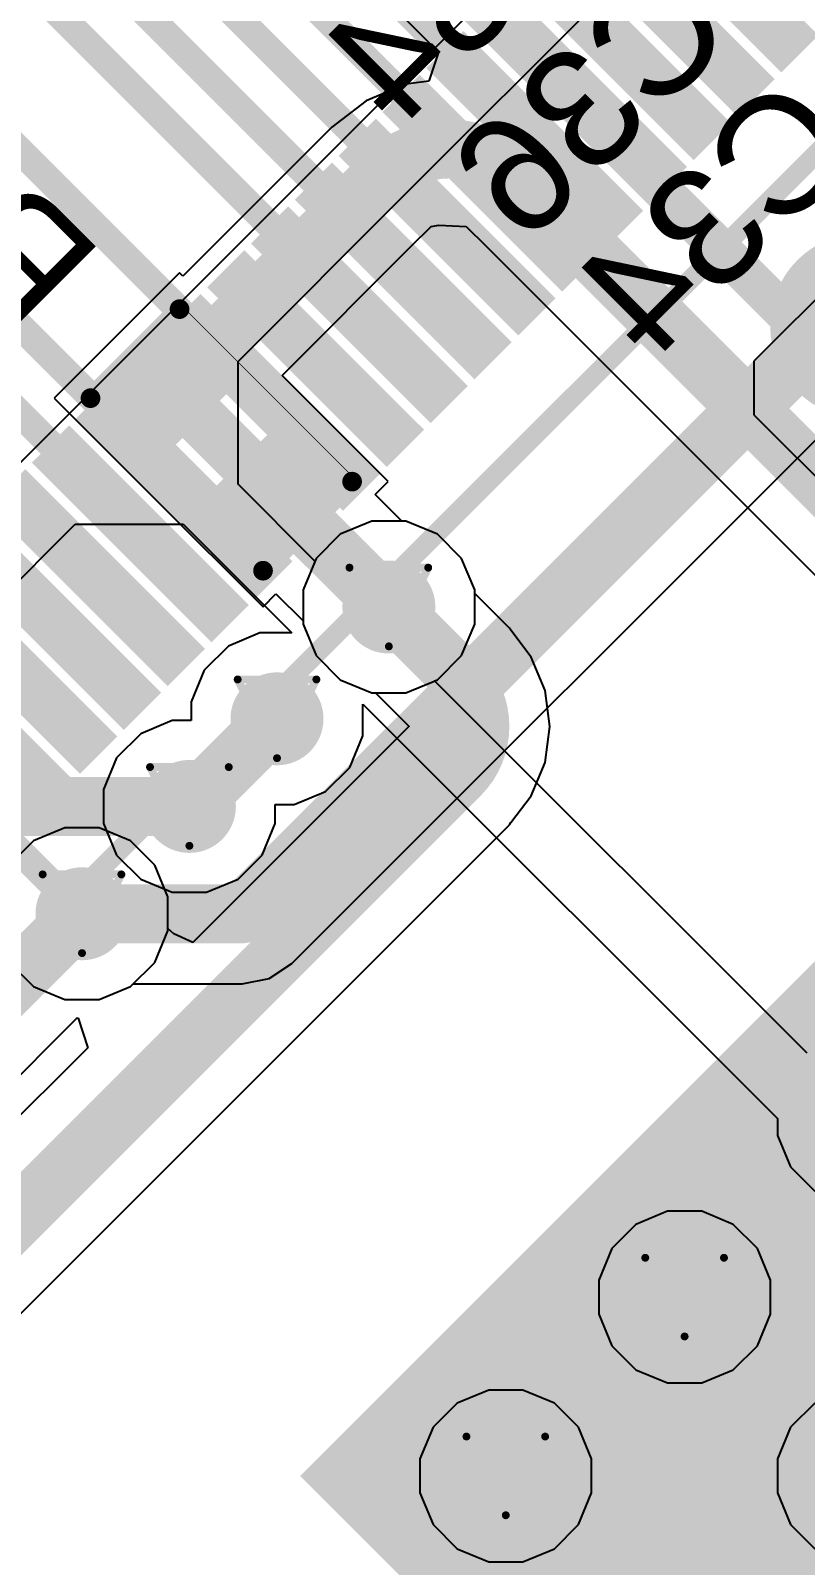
# Model space of a CAD drawing. Header units: inches. Extents: x 0 to 5359, y 0 to 5098.
# Drawn here: x 49.65 to 54.64, y 59.46 to 69.36 of the extents above; entities that cross this region are included whole.
import ezdxf

# ---------------------------------------------------------------- set-up
doc = ezdxf.new("R2010")
doc.units = ezdxf.units.IN
for name, color, linetype in [('Bottom Layer', 5, 'Continuous'), ('Bottom Overlay', 54, 'Continuous'), ('Bottom Paste', 16, 'Continuous'), ('Bottom Solder', 6, 'Continuous'), ('Drill Drawing', 1, 'Continuous'), ('Layer 1', 16, 'Continuous'), ('Layer 2', 76, 'Continuous'), ('Top Layer', 1, 'Continuous'), ('Top Overlay', 2, 'Continuous'), ('Top Paste', 8, 'Continuous'), ('Top Solder', 216, 'Continuous'), ('Via Holes', 16, 'Continuous')]:
    doc.layers.add(name, color=color, linetype=linetype)
doc.styles.add('Arial', font='', dxfattribs={"height": 0.2})
doc.styles.get('Arial').set_extended_font_data('Arial')

# ---------------------------------------------------------------- blocks, each defined once
blk = doc.blocks.new('LQFP_128_EP_14_14__40')
at = {"layer": 'Top Layer'}
for points in [[(-6.8497, 6.3001), (-6.8497, 6.1001), (-8.3497, 6.1001), (-8.3497, 6.3001)], [(-6.8497, 5.9001), (-6.8497, 5.7001), (-8.3497, 5.7001), (-8.3497, 5.9001)], [(-6.8497, 5.5), (-6.8497, 5.3), (-8.3497, 5.3), (-8.3497, 5.5)], [(-6.8497, 5.1), (-6.8497, 4.9), (-8.3497, 4.9), (-8.3497, 5.1)], [(-6.8497, 4.6999), (-6.8497, 4.4999), (-8.3497, 4.4999), (-8.3497, 4.6999)], [(-6.8497, 4.2999), (-6.8497, 4.0999), (-8.3497, 4.0999), (-8.3497, 4.2999)], [(-6.8497, 3.8998), (-6.8497, 3.6998), (-8.3497, 3.6998), (-8.3497, 3.8998)], [(-6.8497, 3.5), (-6.8497, 3.3), (-8.3497, 3.3), (-8.3497, 3.5)], [(-6.8497, 3.0997), (-6.8497, 2.8997), (-8.3497, 2.8997), (-8.3497, 3.0997)], [(-6.8497, 2.6999), (-6.8497, 2.4999), (-8.3497, 2.4999), (-8.3497, 2.6999)], [(-2.5, -2.5), (-2.5, 2.5), (2.5, 2.5), (2.5, -2.5)], [(-6.8497, 2.2996), (-6.8497, 2.0996), (-8.3497, 2.0996), (-8.3497, 2.2996)], [(-6.8497, 1.9001), (-6.8497, 1.7001), (-8.3497, 1.7001), (-8.3497, 1.9001)], [(-6.8497, 1.4995), (-6.8497, 1.2995), (-8.3497, 1.2995), (-8.3497, 1.4995)], [(-6.8497, 1.1), (-6.8497, 0.9), (-8.3497, 0.9), (-8.3497, 1.1)], [(-6.8497, 0.6999), (-6.8497, 0.4999), (-8.3497, 0.4999), (-8.3497, 0.6999)], [(-6.8497, 0.2999), (-6.8497, 0.0999), (-8.3497, 0.0999), (-8.3497, 0.2999)], [(-6.8497, -0.0999), (-6.8497, -0.2999), (-8.3497, -0.2999), (-8.3497, -0.0999)], [(-6.8497, -0.4999), (-6.8497, -0.6999), (-8.3497, -0.6999), (-8.3497, -0.4999)]]:
    blk.add_hatch(color=1, dxfattribs=at).paths.add_polyline_path(points)
at = {"layer": 'Top Paste'}
for points in [[(-6.8497, 6.3001), (-6.8497, 6.1001), (-8.3497, 6.1001), (-8.3497, 6.3001)], [(-6.8497, 5.9001), (-6.8497, 5.7001), (-8.3497, 5.7001), (-8.3497, 5.9001)], [(-6.8497, 5.5), (-6.8497, 5.3), (-8.3497, 5.3), (-8.3497, 5.5)], [(-6.8497, 5.1), (-6.8497, 4.9), (-8.3497, 4.9), (-8.3497, 5.1)], [(-6.8497, 4.6999), (-6.8497, 4.4999), (-8.3497, 4.4999), (-8.3497, 4.6999)], [(-6.8497, 4.2999), (-6.8497, 4.0999), (-8.3497, 4.0999), (-8.3497, 4.2999)], [(-6.8497, 3.8998), (-6.8497, 3.6998), (-8.3497, 3.6998), (-8.3497, 3.8998)], [(-6.8497, 3.5), (-6.8497, 3.3), (-8.3497, 3.3), (-8.3497, 3.5)], [(-6.8497, 3.0997), (-6.8497, 2.8997), (-8.3497, 2.8997), (-8.3497, 3.0997)], [(-6.8497, 2.6999), (-6.8497, 2.4999), (-8.3497, 2.4999), (-8.3497, 2.6999)], [(-2.5, -2.5), (-2.5, 2.5), (2.5, 2.5), (2.5, -2.5)], [(-6.8497, 2.2996), (-6.8497, 2.0996), (-8.3497, 2.0996), (-8.3497, 2.2996)], [(-6.8497, 1.9001), (-6.8497, 1.7001), (-8.3497, 1.7001), (-8.3497, 1.9001)], [(-6.8497, 1.4995), (-6.8497, 1.2995), (-8.3497, 1.2995), (-8.3497, 1.4995)], [(-6.8497, 1.1), (-6.8497, 0.9), (-8.3497, 0.9), (-8.3497, 1.1)], [(-6.8497, 0.6999), (-6.8497, 0.4999), (-8.3497, 0.4999), (-8.3497, 0.6999)], [(-6.8497, 0.2999), (-6.8497, 0.0999), (-8.3497, 0.0999), (-8.3497, 0.2999)], [(-6.8497, -0.0999), (-6.8497, -0.2999), (-8.3497, -0.2999), (-8.3497, -0.0999)], [(-6.8497, -0.4999), (-6.8497, -0.6999), (-8.3497, -0.6999), (-8.3497, -0.4999)]]:
    blk.add_hatch(color=8, dxfattribs=at).paths.add_polyline_path(points)
at = {"layer": 'Top Solder'}
for points in [[(-6.7797, 6.3701), (-6.7797, 6.0301), (-8.4197, 6.0301), (-8.4197, 6.3701)], [(-6.7797, 5.9701), (-6.7797, 5.6301), (-8.4197, 5.6301), (-8.4197, 5.9701)], [(-6.7797, 5.57), (-6.7797, 5.23), (-8.4197, 5.23), (-8.4197, 5.57)], [(-6.7797, 5.17), (-6.7797, 4.83), (-8.4197, 4.83), (-8.4197, 5.17)], [(-6.7797, 4.7699), (-6.7797, 4.4299), (-8.4197, 4.4299), (-8.4197, 4.7699)], [(-6.7797, 4.3699), (-6.7797, 4.0299), (-8.4197, 4.0299), (-8.4197, 4.3699)], [(-6.7797, 3.9698), (-6.7797, 3.6298), (-8.4197, 3.6298), (-8.4197, 3.9698)], [(-6.7797, 3.57), (-6.7797, 3.23), (-8.4197, 3.23), (-8.4197, 3.57)], [(-6.7797, 3.1697), (-6.7797, 2.8297), (-8.4197, 2.8297), (-8.4197, 3.1697)], [(-6.7797, 2.7699), (-6.7797, 2.4299), (-8.4197, 2.4299), (-8.4197, 2.7699)], [(-2.57, -2.57), (-2.57, 2.57), (2.57, 2.57), (2.57, -2.57)], [(-6.7797, 2.3696), (-6.7797, 2.0296), (-8.4197, 2.0296), (-8.4197, 2.3696)], [(-6.7797, 1.9701), (-6.7797, 1.6301), (-8.4197, 1.6301), (-8.4197, 1.9701)], [(-6.7797, 1.5695), (-6.7797, 1.2295), (-8.4197, 1.2295), (-8.4197, 1.5695)], [(-6.7797, 1.17), (-6.7797, 0.83), (-8.4197, 0.83), (-8.4197, 1.17)], [(-6.7797, 0.7699), (-6.7797, 0.4299), (-8.4197, 0.4299), (-8.4197, 0.7699)], [(-6.7797, 0.3699), (-6.7797, 0.0299), (-8.4197, 0.0299), (-8.4197, 0.3699)], [(-6.7797, -0.0299), (-6.7797, -0.3699), (-8.4197, -0.3699), (-8.4197, -0.0299)], [(-6.7797, -0.4299), (-6.7797, -0.7699), (-8.4197, -0.7699), (-8.4197, -0.4299)]]:
    blk.add_hatch(color=216, dxfattribs=at).paths.add_polyline_path(points)
at = {"layer": 'Top Overlay'}
for points in [[(-6.2499, -6.2499, 0.127, 0.127, 0), (-6.2499, 6.2499, 0.127, 0.127, 0)], [(-5.5504, 5.2476, 0.6, 0.6, -0.995776), (-4.9505, 5.2502, 0.6, 0.6, 0)], [(-4.9505, 5.2451, 0.6, 0.6, -0.995776), (-5.5504, 5.2476, 0.6, 0.6, 0)]]:
    blk.add_lwpolyline(points, format="xyseb", dxfattribs=at)
blk.add_lwpolyline([(-5.7004, 5.2476, 0.3, 0.3, 1), (-5.4004, 5.2476, 0.3, 0.3, 1)], format="xyseb", close=True, dxfattribs=at)
blk.add_lwpolyline([(-5.7004, 5.2476, 0.3, 0.3, 1), (-5.4004, 5.2476, 0.3, 0.3, 1)], format="xyseb", close=True, dxfattribs=at)
blk = doc.blocks.new('R___0402_B_149')
at = {"layer": 'Bottom Layer'}
for points in [[(-0.2413, 0.3175), (-0.2413, -0.3175), (-0.6985, -0.3175), (-0.6985, 0.3175)], [(0.6985, 0.3175), (0.6985, -0.3175), (0.2413, -0.3175), (0.2413, 0.3175)]]:
    blk.add_hatch(color=5, dxfattribs=at).paths.add_polyline_path(points)
at = {"layer": 'Bottom Paste'}
for points in [[(-0.2413, 0.3175), (-0.2413, -0.3175), (-0.6985, -0.3175), (-0.6985, 0.3175)], [(0.6985, 0.3175), (0.6985, -0.3175), (0.2413, -0.3175), (0.2413, 0.3175)]]:
    blk.add_hatch(color=16, dxfattribs=at).paths.add_polyline_path(points)
at = {"layer": 'Bottom Solder'}
for points in [[(-0.1863, 0.3725), (-0.1863, -0.3725), (-0.7535, -0.3725), (-0.7535, 0.3725)], [(0.7535, 0.3725), (0.7535, -0.3725), (0.1863, -0.3725), (0.1863, 0.3725)]]:
    blk.add_hatch(color=6, dxfattribs=at).paths.add_polyline_path(points)
at = {"layer": 'Bottom Overlay'}
for points in [[(-0.7874, 0.4064, 0.127, 0.127, 0), (0.7874, 0.4064, 0.127, 0.127, 0)], [(-0.7874, -0.4064, 0.127, 0.127, 0), (-0.7874, 0.4064, 0.127, 0.127, 0)], [(-0.8128, 0.4318, 0.00323, 0.00323, 0), (0.8128, 0.4318, 0.00323, 0.00323, 0)], [(0.7874, -0.4064, 0.127, 0.127, 0), (0.7874, 0.4064, 0.127, 0.127, 0)], [(-0.7874, -0.4064, 0.127, 0.127, 0), (0.7874, -0.4064, 0.127, 0.127, 0)]]:
    blk.add_lwpolyline(points, format="xyseb", dxfattribs=at)
for points in [[(-0.8191, 0.4064, 0.0635, 0.0635, 1), (-0.7556, 0.4064, 0.0635, 0.0635, 1)], [(-0.8191, 0.4064, 0.0635, 0.0635, 1), (-0.7556, 0.4064, 0.0635, 0.0635, 1)], [(-0.8136, 0.4318, 0.00161, 0.00161, 1), (-0.812, 0.4318, 0.00161, 0.00161, 1)], [(0.7556, 0.4064, 0.0635, 0.0635, 1), (0.8191, 0.4064, 0.0635, 0.0635, 1)], [(0.7556, 0.4064, 0.0635, 0.0635, 1), (0.8191, 0.4064, 0.0635, 0.0635, 1)], [(0.812, 0.4318, 0.00161, 0.00161, 1), (0.8136, 0.4318, 0.00161, 0.00161, 1)], [(-0.8191, -0.4064, 0.0635, 0.0635, 1), (-0.7556, -0.4064, 0.0635, 0.0635, 1)], [(-0.8191, -0.4064, 0.0635, 0.0635, 1), (-0.7556, -0.4064, 0.0635, 0.0635, 1)], [(0.7556, -0.4064, 0.0635, 0.0635, 1), (0.8191, -0.4064, 0.0635, 0.0635, 1)], [(0.7556, -0.4064, 0.0635, 0.0635, 1), (0.8191, -0.4064, 0.0635, 0.0635, 1)]]:
    blk.add_lwpolyline(points, format="xyseb", close=True, dxfattribs=at)

msp = doc.modelspace()

# ---------------------------------------------------------------- hatches: boundary and pattern name
at = {"layer": 'Bottom Layer'}
h = msp.add_hatch(color=5, dxfattribs=at)
edge = h.paths.add_edge_path()
edge.add_arc((51.9575, 65.6421), 0.3, 0, 360)
h = msp.add_hatch(color=5, dxfattribs=at)
edge = h.paths.add_edge_path()
edge.add_arc((51.2358, 64.9204), 0.3, 0, 360)
h = msp.add_hatch(color=5, dxfattribs=at)
edge = h.paths.add_edge_path()
edge.add_arc((50.6703, 64.3549), 0.3, 0, 360)
h = msp.add_hatch(color=5, dxfattribs=at)
edge = h.paths.add_edge_path()
edge.add_arc((49.9775, 63.6621), 0.3, 0, 360)
h = msp.add_hatch(color=5, dxfattribs=at)
edge = h.paths.add_edge_path()
edge.add_arc((53.8661, 61.1877), 0.3, 0, 360)
h = msp.add_hatch(color=5, dxfattribs=at)
edge = h.paths.add_edge_path()
edge.add_arc((52.7121, 60.0337), 0.3, 0, 360)
at = {"layer": 'Layer 1'}
h = msp.add_hatch(color=16, dxfattribs=at)
edge = h.paths.add_edge_path()
edge.add_arc((51.9575, 65.6421), 0.3, 0, 360)
h = msp.add_hatch(color=16, dxfattribs=at)
edge = h.paths.add_edge_path()
edge.add_arc((51.2358, 64.9204), 0.3, 0, 360)
h = msp.add_hatch(color=16, dxfattribs=at)
edge = h.paths.add_edge_path()
edge.add_arc((50.6703, 64.3549), 0.3, 0, 360)
h = msp.add_hatch(color=16, dxfattribs=at)
edge = h.paths.add_edge_path()
edge.add_arc((49.9775, 63.6621), 0.3, 0, 360)
h = msp.add_hatch(color=16, dxfattribs=at)
edge = h.paths.add_edge_path()
edge.add_arc((53.8661, 61.1877), 0.3, 0, 360)
h = msp.add_hatch(color=16, dxfattribs=at)
edge = h.paths.add_edge_path()
edge.add_arc((52.7121, 60.0337), 0.3, 0, 360)
at = {"layer": 'Layer 2'}
h = msp.add_hatch(color=76, dxfattribs=at)
edge = h.paths.add_edge_path()
edge.add_arc((51.9575, 65.6421), 0.3, 0, 360)
h = msp.add_hatch(color=76, dxfattribs=at)
edge = h.paths.add_edge_path()
edge.add_arc((51.2358, 64.9204), 0.3, 0, 360)
h = msp.add_hatch(color=76, dxfattribs=at)
edge = h.paths.add_edge_path()
edge.add_arc((50.6703, 64.3549), 0.3, 0, 360)
h = msp.add_hatch(color=76, dxfattribs=at)
edge = h.paths.add_edge_path()
edge.add_arc((49.9775, 63.6621), 0.3, 0, 360)
h = msp.add_hatch(color=76, dxfattribs=at)
edge = h.paths.add_edge_path()
edge.add_arc((53.8661, 61.1877), 0.3, 0, 360)
h = msp.add_hatch(color=76, dxfattribs=at)
edge = h.paths.add_edge_path()
edge.add_arc((52.7121, 60.0337), 0.3, 0, 360)
at = {"layer": 'Top Layer'}
h = msp.add_hatch(color=1, dxfattribs=at)
edge = h.paths.add_edge_path()
edge.add_arc((51.9575, 65.6421), 0.3, 0, 360)
h = msp.add_hatch(color=1, dxfattribs=at)
edge = h.paths.add_edge_path()
edge.add_arc((51.2358, 64.9204), 0.3, 0, 360)
h = msp.add_hatch(color=1, dxfattribs=at)
edge = h.paths.add_edge_path()
edge.add_arc((50.6703, 64.3549), 0.3, 0, 360)
h = msp.add_hatch(color=1, dxfattribs=at)
edge = h.paths.add_edge_path()
edge.add_arc((49.9775, 63.6621), 0.3, 0, 360)
h = msp.add_hatch(color=1, dxfattribs=at)
edge = h.paths.add_edge_path()
edge.add_arc((53.8661, 61.1877), 0.3, 0, 360)
h = msp.add_hatch(color=1, dxfattribs=at)
edge = h.paths.add_edge_path()
edge.add_arc((52.7121, 60.0337), 0.3, 0, 360)
at = {"layer": 'Via Holes'}
h = msp.add_hatch(color=7, dxfattribs=at)
edge = h.paths.add_edge_path()
edge.add_arc((51.9575, 65.6421), 0.15, 0, 360)
h = msp.add_hatch(color=7, dxfattribs=at)
edge = h.paths.add_edge_path()
edge.add_arc((51.2358, 64.9204), 0.15, 0, 360)
h = msp.add_hatch(color=7, dxfattribs=at)
edge = h.paths.add_edge_path()
edge.add_arc((50.6703, 64.3549), 0.15, 0, 360)
h = msp.add_hatch(color=7, dxfattribs=at)
edge = h.paths.add_edge_path()
edge.add_arc((49.9775, 63.6621), 0.15, 0, 360)
h = msp.add_hatch(color=7, dxfattribs=at)
edge = h.paths.add_edge_path()
edge.add_arc((53.8661, 61.1877), 0.15, 0, 360)
h = msp.add_hatch(color=7, dxfattribs=at)
edge = h.paths.add_edge_path()
edge.add_arc((52.7121, 60.0337), 0.15, 0, 360)

# ---------------------------------------------------------------- linework, layer by layer
at = {"layer": 'Bottom Layer'}
for p, q in [((51.1315, 70.37), (52.2785, 69.2229)), ((52.2785, 69.2229), (52.2148, 69.0352)), ((52.0675, 69.0158), (51.8101, 68.9092)), ((52.2148, 69.0352), (52.0675, 69.0158)), ((51.8101, 68.9092), (51.589, 68.7396)), ((51.5891, 68.739), (50.6275, 67.7775)), ((51.589, 68.7396), (51.5888, 68.7393)), ((51.5888, 68.7393), (51.5891, 68.739)), ((52.1045, 67.9726), (52.2309, 68.0976)), ((52.2309, 68.0976), (52.2797, 68.1073)), ((52.2797, 68.1073), (52.4565, 68.0977)), ((52.4565, 68.0977), (52.5827, 67.973)), ((51.2685, 67.1366), (52.1045, 67.9726)), ((52.5827, 67.973), (61.8729, 58.6827)), ((50.6068, 67.7983), (49.7985, 66.9901)), ((50.6275, 67.7775), (50.6068, 67.7983)), ((51.9538, 66.4512), (51.2685, 67.1366)), ((49.7985, 66.9901), (50.4631, 66.3255)), ((51.8702, 66.3676), (51.9538, 66.4512)), ((52.0417, 66.1961), (51.8702, 66.3676)), ((50.4631, 66.3255), (51.1456, 65.643)), ((52.0677, 66.1961), (52.0417, 66.1961)), ((52.2713, 66.1117), (52.0677, 66.1961)), ((52.4271, 65.9559), (52.2713, 66.1117)), ((52.5115, 65.7523), (52.4271, 65.9559)), ((51.1456, 65.643), (51.2292, 65.7267)), ((51.2292, 65.7267), (51.4035, 65.5524)), ((52.5115, 65.729), (52.5115, 65.7523)), ((52.7351, 65.5053), (52.5115, 65.729)), ((51.4035, 65.5524), (51.4035, 65.5319)), ((51.4035, 65.5319), (51.4878, 65.3282)), ((52.7439, 65.4922), (52.7351, 65.5053)), ((52.8767, 65.3191), (52.7439, 65.4922)), ((51.4878, 65.3282), (51.6437, 65.1724)), ((52.9662, 65.1031), (52.8767, 65.3191)), ((51.6437, 65.1724), (51.8473, 65.0881)), ((51.8473, 65.0881), (51.8705, 65.0881)), ((51.8705, 65.0881), (52.0866, 64.872)), ((52.9967, 64.8712), (52.9662, 65.1031)), ((52.0866, 64.8705), (50.6928, 63.4767)), ((52.0866, 64.872), (52.0862, 64.8712)), ((52.0862, 64.8712), (52.0866, 64.8705)), ((52.9662, 64.6394), (52.9967, 64.8712)), ((52.8767, 64.4234), (52.9662, 64.6394)), ((52.7439, 64.2503), (52.8767, 64.4234)), ((49.4334, 60.9355), (52.7351, 64.2371)), ((49.8673, 64.2161), (49.6637, 64.1318)), ((50.0877, 64.2161), (49.8673, 64.2161)), ((50.2913, 64.1318), (50.0877, 64.2161)), ((52.7351, 64.2371), (52.7439, 64.2503)), ((49.6637, 64.1318), (49.5078, 63.9759)), ((50.4472, 63.9759), (50.2913, 64.1318)), ((50.5315, 63.7723), (50.4472, 63.9759)), ((50.5315, 63.5668), (50.5315, 63.7723)), ((50.5709, 63.5335), (50.5315, 63.5668)), ((50.6928, 63.4767), (50.5709, 63.5335)), ((48.832, 61.8757), (49.9428, 62.9864)), ((49.9428, 62.9864), (49.9492, 62.9897)), ((49.9492, 62.9897), (49.9536, 62.9889)), ((49.9536, 62.9889), (50.0139, 62.7978)), ((50.0139, 62.7978), (48.7925, 61.5764))]:
    msp.add_line(p, q, dxfattribs=at)
for points in [[(51.4061, 70.6447, 0.254, 0.254, 0), (58.3754, 63.6755, 0.254, 0.254, 0)], [(51.9096, 68.4187, 0.381, 0.381, -0.414174), (52.7775, 68.419, 0.381, 0.381, 0)], [(50.5439, 67.0529, 0.381, 0.381, 0), (51.9096, 68.4187, 0.381, 0.381, 0)], [(52.7775, 68.419, 0.381, 0.381, 0), (52.7789, 68.4176, 0.381, 0.381, 0)], [(52.7789, 68.4176, 0.381, 0.381, 0), (62.4269, 58.7697, 0.381, 0.381, 0)], [(51.2084, 66.3884, 0.381, 0.381, 0), (51.9548, 65.6421, 0.381, 0.381, 0)], [(51.9575, 65.6421, 0.381, 0.381, 0), (52.4147, 65.1849, 0.381, 0.381, 0)], [(52.4147, 65.1849, 0.381, 0.381, -0.414212), (52.4147, 64.5576, 0.381, 0.381, 0)], [(50.6703, 64.3549, 0.381, 0.381, 0), (51.2358, 64.9204, 0.381, 0.381, 0)], [(49.113, 61.2559, 0.381, 0.381, 0), (52.4147, 64.5576, 0.381, 0.381, 0)], [(49.2749, 64.3549, 0.381, 0.381, 0), (50.6703, 64.3549, 0.381, 0.381, 0)], [(48.5116, 62.1962, 0.381, 0.381, 0), (49.9775, 63.6621, 0.381, 0.381, 0)]]:
    msp.add_lwpolyline(points, format="xyseb", dxfattribs=at)
for points in [[(51.8144, 68.4187, 0.1905, 0.1905, 1), (52.0049, 68.4187, 0.1905, 0.1905, 1)], [(51.8144, 68.4187, 0.1905, 0.1905, 1), (52.0049, 68.4187, 0.1905, 0.1905, 1)], [(52.6823, 68.419, 0.1905, 0.1905, 1), (52.8728, 68.419, 0.1905, 0.1905, 1)], [(52.6823, 68.419, 0.1905, 0.1905, 1), (52.8728, 68.419, 0.1905, 0.1905, 1)], [(52.6837, 68.4176, 0.1905, 0.1905, 1), (52.8742, 68.4176, 0.1905, 0.1905, 1)], [(52.6837, 68.4176, 0.1905, 0.1905, 1), (52.8742, 68.4176, 0.1905, 0.1905, 1)], [(50.4486, 67.0529, 0.1905, 0.1905, 1), (50.6391, 67.0529, 0.1905, 0.1905, 1)], [(51.1132, 66.3884, 0.1905, 0.1905, 1), (51.3037, 66.3884, 0.1905, 0.1905, 1)], [(51.8595, 65.6421, 0.1905, 0.1905, 1), (52.05, 65.6421, 0.1905, 0.1905, 1)], [(51.8622, 65.6421, 0.1905, 0.1905, 1), (52.0527, 65.6421, 0.1905, 0.1905, 1)], [(52.3194, 65.1849, 0.1905, 0.1905, 1), (52.5099, 65.1849, 0.1905, 0.1905, 1)], [(52.3194, 65.1849, 0.1905, 0.1905, 1), (52.5099, 65.1849, 0.1905, 0.1905, 1)], [(51.1406, 64.9204, 0.1905, 0.1905, 1), (51.3311, 64.9204, 0.1905, 0.1905, 1)], [(52.3194, 64.5576, 0.1905, 0.1905, 1), (52.5099, 64.5576, 0.1905, 0.1905, 1)], [(52.3194, 64.5576, 0.1905, 0.1905, 1), (52.5099, 64.5576, 0.1905, 0.1905, 1)], [(50.575, 64.3549, 0.1905, 0.1905, 1), (50.7655, 64.3549, 0.1905, 0.1905, 1)], [(50.575, 64.3549, 0.1905, 0.1905, 1), (50.7655, 64.3549, 0.1905, 0.1905, 1)], [(49.8822, 63.6621, 0.1905, 0.1905, 1), (50.0727, 63.6621, 0.1905, 0.1905, 1)]]:
    msp.add_lwpolyline(points, format="xyseb", close=True, dxfattribs=at)
at = {"layer": 'Drill Drawing'}
for points in [[(51.7035, 65.8961, 0.0508, 0.0508, 0), (52.2115, 65.8961, 0.0508, 0.0508, 0)], [(51.7035, 65.8961, 0.0508, 0.0508, 0), (51.9575, 65.3881, 0.0508, 0.0508, 0)], [(51.9575, 65.3881, 0.0508, 0.0508, 0), (52.2115, 65.8961, 0.0508, 0.0508, 0)], [(50.9818, 65.1744, 0.0508, 0.0508, 0), (51.4898, 65.1744, 0.0508, 0.0508, 0)], [(50.9818, 65.1744, 0.0508, 0.0508, 0), (51.2358, 64.6664, 0.0508, 0.0508, 0)], [(51.2358, 64.6664, 0.0508, 0.0508, 0), (51.4898, 65.1744, 0.0508, 0.0508, 0)], [(50.4163, 64.6089, 0.0508, 0.0508, 0), (50.9243, 64.6089, 0.0508, 0.0508, 0)], [(50.4163, 64.6089, 0.0508, 0.0508, 0), (50.6703, 64.1009, 0.0508, 0.0508, 0)], [(50.6703, 64.1009, 0.0508, 0.0508, 0), (50.9243, 64.6089, 0.0508, 0.0508, 0)], [(49.7235, 63.9161, 0.0508, 0.0508, 0), (50.2315, 63.9161, 0.0508, 0.0508, 0)], [(49.7235, 63.9161, 0.0508, 0.0508, 0), (49.9775, 63.4081, 0.0508, 0.0508, 0)], [(49.9775, 63.4081, 0.0508, 0.0508, 0), (50.2315, 63.9161, 0.0508, 0.0508, 0)], [(53.6121, 61.4417, 0.0508, 0.0508, 0), (54.1201, 61.4417, 0.0508, 0.0508, 0)], [(53.6121, 61.4417, 0.0508, 0.0508, 0), (53.8661, 60.9337, 0.0508, 0.0508, 0)], [(53.8661, 60.9337, 0.0508, 0.0508, 0), (54.1201, 61.4417, 0.0508, 0.0508, 0)], [(52.4581, 60.2877, 0.0508, 0.0508, 0), (52.9661, 60.2877, 0.0508, 0.0508, 0)], [(52.4581, 60.2877, 0.0508, 0.0508, 0), (52.7121, 59.7797, 0.0508, 0.0508, 0)], [(52.7121, 59.7797, 0.0508, 0.0508, 0), (52.9661, 60.2877, 0.0508, 0.0508, 0)]]:
    msp.add_lwpolyline(points, format="xyseb", dxfattribs=at)
for points in [[(51.6908, 65.8961, 0.0254, 0.0254, 1), (51.7162, 65.8961, 0.0254, 0.0254, 1)], [(51.6908, 65.8961, 0.0254, 0.0254, 1), (51.7162, 65.8961, 0.0254, 0.0254, 1)], [(52.1988, 65.8961, 0.0254, 0.0254, 1), (52.2242, 65.8961, 0.0254, 0.0254, 1)], [(52.1988, 65.8961, 0.0254, 0.0254, 1), (52.2242, 65.8961, 0.0254, 0.0254, 1)], [(51.9448, 65.3881, 0.0254, 0.0254, 1), (51.9702, 65.3881, 0.0254, 0.0254, 1)], [(51.9448, 65.3881, 0.0254, 0.0254, 1), (51.9702, 65.3881, 0.0254, 0.0254, 1)], [(50.9691, 65.1744, 0.0254, 0.0254, 1), (50.9945, 65.1744, 0.0254, 0.0254, 1)], [(50.9691, 65.1744, 0.0254, 0.0254, 1), (50.9945, 65.1744, 0.0254, 0.0254, 1)], [(51.4771, 65.1744, 0.0254, 0.0254, 1), (51.5025, 65.1744, 0.0254, 0.0254, 1)], [(51.4771, 65.1744, 0.0254, 0.0254, 1), (51.5025, 65.1744, 0.0254, 0.0254, 1)], [(51.2231, 64.6664, 0.0254, 0.0254, 1), (51.2485, 64.6664, 0.0254, 0.0254, 1)], [(51.2231, 64.6664, 0.0254, 0.0254, 1), (51.2485, 64.6664, 0.0254, 0.0254, 1)], [(50.4036, 64.6089, 0.0254, 0.0254, 1), (50.429, 64.6089, 0.0254, 0.0254, 1)], [(50.4036, 64.6089, 0.0254, 0.0254, 1), (50.429, 64.6089, 0.0254, 0.0254, 1)], [(50.9116, 64.6089, 0.0254, 0.0254, 1), (50.937, 64.6089, 0.0254, 0.0254, 1)], [(50.9116, 64.6089, 0.0254, 0.0254, 1), (50.937, 64.6089, 0.0254, 0.0254, 1)], [(50.6576, 64.1009, 0.0254, 0.0254, 1), (50.683, 64.1009, 0.0254, 0.0254, 1)], [(50.6576, 64.1009, 0.0254, 0.0254, 1), (50.683, 64.1009, 0.0254, 0.0254, 1)], [(49.7108, 63.9161, 0.0254, 0.0254, 1), (49.7362, 63.9161, 0.0254, 0.0254, 1)], [(49.7108, 63.9161, 0.0254, 0.0254, 1), (49.7362, 63.9161, 0.0254, 0.0254, 1)], [(50.2188, 63.9161, 0.0254, 0.0254, 1), (50.2442, 63.9161, 0.0254, 0.0254, 1)], [(50.2188, 63.9161, 0.0254, 0.0254, 1), (50.2442, 63.9161, 0.0254, 0.0254, 1)], [(49.9648, 63.4081, 0.0254, 0.0254, 1), (49.9902, 63.4081, 0.0254, 0.0254, 1)], [(49.9648, 63.4081, 0.0254, 0.0254, 1), (49.9902, 63.4081, 0.0254, 0.0254, 1)], [(53.5994, 61.4417, 0.0254, 0.0254, 1), (53.6248, 61.4417, 0.0254, 0.0254, 1)], [(53.5994, 61.4417, 0.0254, 0.0254, 1), (53.6248, 61.4417, 0.0254, 0.0254, 1)], [(54.1074, 61.4417, 0.0254, 0.0254, 1), (54.1328, 61.4417, 0.0254, 0.0254, 1)], [(54.1074, 61.4417, 0.0254, 0.0254, 1), (54.1328, 61.4417, 0.0254, 0.0254, 1)], [(53.8534, 60.9337, 0.0254, 0.0254, 1), (53.8788, 60.9337, 0.0254, 0.0254, 1)], [(53.8534, 60.9337, 0.0254, 0.0254, 1), (53.8788, 60.9337, 0.0254, 0.0254, 1)], [(52.4454, 60.2877, 0.0254, 0.0254, 1), (52.4708, 60.2877, 0.0254, 0.0254, 1)], [(52.4454, 60.2877, 0.0254, 0.0254, 1), (52.4708, 60.2877, 0.0254, 0.0254, 1)], [(52.9534, 60.2877, 0.0254, 0.0254, 1), (52.9788, 60.2877, 0.0254, 0.0254, 1)], [(52.9534, 60.2877, 0.0254, 0.0254, 1), (52.9788, 60.2877, 0.0254, 0.0254, 1)], [(52.6994, 59.7797, 0.0254, 0.0254, 1), (52.7248, 59.7797, 0.0254, 0.0254, 1)], [(52.6994, 59.7797, 0.0254, 0.0254, 1), (52.7248, 59.7797, 0.0254, 0.0254, 1)]]:
    msp.add_lwpolyline(points, format="xyseb", close=True, dxfattribs=at)
at = {"layer": 'Layer 1'}
for p, q in [((51.8473, 66.1961), (51.6437, 66.1117)), ((52.0677, 66.1961), (51.8473, 66.1961)), ((52.2713, 66.1117), (52.0677, 66.1961)), ((51.6437, 66.1117), (51.4878, 65.9559)), ((52.4271, 65.9559), (52.2713, 66.1117)), ((51.4878, 65.9559), (51.4035, 65.7523)), ((52.5115, 65.7523), (52.4271, 65.9559)), ((51.4035, 65.7523), (51.4035, 65.5319)), ((52.5115, 65.5319), (52.5115, 65.7523)), ((51.4035, 65.5319), (51.4878, 65.3282)), ((52.4271, 65.3282), (52.5115, 65.5319)), ((51.4878, 65.3282), (51.6437, 65.1724)), ((52.2713, 65.1724), (52.4271, 65.3282)), ((51.6437, 65.1724), (51.8473, 65.0881)), ((51.8473, 65.0881), (52.0677, 65.0881)), ((52.0677, 65.0881), (52.2713, 65.1724)), ((49.8673, 64.2161), (49.6637, 64.1318)), ((50.0877, 64.2161), (49.8673, 64.2161)), ((50.2913, 64.1318), (50.0877, 64.2161)), ((49.6637, 64.1318), (49.5078, 63.9759)), ((50.4472, 63.9759), (50.2913, 64.1318)), ((50.5315, 63.7723), (50.4472, 63.9759)), ((50.5315, 63.5519), (50.5315, 63.7723)), ((50.4472, 63.3483), (50.5315, 63.5519)), ((49.5078, 63.3483), (49.6637, 63.1924)), ((50.2913, 63.1924), (50.4472, 63.3483)), ((49.6637, 63.1924), (49.8673, 63.1081)), ((49.8673, 63.1081), (50.0877, 63.1081)), ((50.0877, 63.1081), (50.2913, 63.1924))]:
    msp.add_line(p, q, dxfattribs=at)
at = {"layer": 'Layer 2'}
for p, q in [((52.0549, 68.2978), (55.2687, 71.5117)), ((54.3134, 71.309), (49.1161, 66.1117)), ((50.9841, 67.227), (52.0549, 68.2978)), ((55.0353, 67.9513), (54.3134, 67.2294)), ((50.9841, 66.4339), (50.9841, 67.227)), ((54.3134, 67.2294), (54.3134, 66.8832)), ((54.3134, 66.8832), (57.704, 63.4926)), ((51.4803, 65.9377), (50.9841, 66.4339)), ((46.1286, 62.3715), (49.9336, 66.1765)), ((49.9336, 66.1765), (50.6292, 66.1765)), ((50.6292, 66.1765), (51.3313, 65.4744)), ((51.8473, 66.1961), (51.6437, 66.1117)), ((52.0677, 66.1961), (51.8473, 66.1961)), ((52.2713, 66.1117), (52.0677, 66.1961)), ((51.6437, 66.1117), (51.4878, 65.9559)), ((52.4271, 65.9559), (52.2713, 66.1117)), ((51.4878, 65.9559), (51.4803, 65.9377)), ((52.5115, 65.7523), (52.4271, 65.9559)), ((52.5115, 65.5319), (52.5115, 65.7523)), ((51.1256, 65.4744), (50.922, 65.3901)), ((51.3313, 65.4744), (51.1256, 65.4744)), ((52.4271, 65.3282), (52.5115, 65.5319)), ((50.922, 65.3901), (50.7662, 65.2342)), ((52.2713, 65.1724), (52.4271, 65.3282)), ((50.7662, 65.2342), (50.6818, 65.0306)), ((52.2531, 65.1649), (52.2713, 65.1724)), ((54.6564, 62.7616), (52.2531, 65.1649)), ((50.6818, 65.0306), (50.6818, 64.9089)), ((51.7898, 64.8102), (51.7898, 65.0159)), ((51.7898, 65.0159), (54.4661, 62.3396)), ((50.5601, 64.9089), (50.3564, 64.8245)), ((50.6818, 64.9089), (50.5601, 64.9089)), ((50.3564, 64.8245), (50.2006, 64.6687)), ((51.7055, 64.6066), (51.7898, 64.8102)), ((50.2006, 64.6687), (50.1163, 64.4651)), ((51.5496, 64.4508), (51.7055, 64.6066)), ((50.1163, 64.4651), (50.1163, 64.2447)), ((51.346, 64.3664), (51.5496, 64.4508)), ((51.2243, 64.2447), (51.2243, 64.3664)), ((51.2243, 64.3664), (51.346, 64.3664)), ((50.1163, 64.2447), (50.2006, 64.041)), ((51.1399, 64.041), (51.2243, 64.2447)), ((50.2006, 64.041), (50.3564, 63.8852)), ((50.9841, 63.8852), (51.1399, 64.041)), ((50.3564, 63.8852), (50.5601, 63.8009)), ((50.5601, 63.8009), (50.7805, 63.8009)), ((50.7805, 63.8009), (50.9841, 63.8852)), ((54.4661, 62.3396), (54.4661, 62.2315)), ((54.4661, 62.2315), (54.5504, 62.0279)), ((54.5504, 62.0279), (54.7062, 61.8721)), ((53.7559, 61.7417), (53.5522, 61.6574)), ((53.9763, 61.7417), (53.7559, 61.7417)), ((54.1799, 61.6574), (53.9763, 61.7417)), ((53.5522, 61.6574), (53.3964, 61.5016)), ((54.3357, 61.5016), (54.1799, 61.6574)), ((53.3964, 61.5016), (53.3121, 61.2979)), ((54.4201, 61.2979), (54.3357, 61.5016)), ((53.3121, 61.2979), (53.3121, 61.0776)), ((54.4201, 61.0776), (54.4201, 61.2979)), ((53.3121, 61.0776), (53.3964, 60.8739)), ((54.3357, 60.8739), (54.4201, 61.0776)), ((53.3964, 60.8739), (53.5522, 60.7181)), ((54.1799, 60.7181), (54.3357, 60.8739)), ((53.5522, 60.7181), (53.7559, 60.6337)), ((53.7559, 60.6337), (53.9763, 60.6337)), ((53.9763, 60.6337), (54.1799, 60.7181)), ((52.6019, 60.5877), (52.3982, 60.5034)), ((52.8223, 60.5877), (52.6019, 60.5877)), ((53.0259, 60.5034), (52.8223, 60.5877)), ((52.3982, 60.5034), (52.2424, 60.3476)), ((53.1817, 60.3476), (53.0259, 60.5034)), ((54.7062, 60.5034), (54.5504, 60.3476)), ((52.2424, 60.3476), (52.1581, 60.1439)), ((53.2661, 60.1439), (53.1817, 60.3476)), ((54.5504, 60.3476), (54.4661, 60.1439)), ((52.1581, 60.1439), (52.1581, 59.9235)), ((53.2661, 59.9235), (53.2661, 60.1439)), ((54.4661, 60.1439), (54.4661, 59.9235)), ((52.1581, 59.9235), (52.2424, 59.7199)), ((53.1817, 59.7199), (53.2661, 59.9235)), ((54.4661, 59.9235), (54.5504, 59.7199)), ((52.2424, 59.7199), (52.3982, 59.5641)), ((53.0259, 59.5641), (53.1817, 59.7199)), ((54.5504, 59.7199), (54.7062, 59.5641)), ((52.3982, 59.5641), (52.6019, 59.4797)), ((52.8223, 59.4797), (53.0259, 59.5641)), ((52.6019, 59.4797), (52.8223, 59.4797))]:
    msp.add_line(p, q, dxfattribs=at)
at = {"layer": 'Top Layer'}
for p, q in [((51.3321, 63.3416), (55.5095, 67.5191)), ((49.5078, 63.3483), (49.6637, 63.1924)), ((51.185, 63.2434), (51.3321, 63.3416)), ((50.2913, 63.1924), (50.3078, 63.2089)), ((50.3078, 63.2089), (51.0116, 63.2089)), ((51.0116, 63.2089), (51.185, 63.2434)), ((49.6637, 63.1924), (49.8673, 63.1081)), ((49.8673, 63.1081), (50.0877, 63.1081)), ((50.0877, 63.1081), (50.2913, 63.1924))]:
    msp.add_line(p, q, dxfattribs=at)
for points in [[(46.7433, 74.25, 0.1778, 0.1778, 0), (52.616, 68.3773, 0.1778, 0.1778, 0)], [(46.7275, 73.7, 0.1778, 0.1778, 0), (52.3332, 68.0944, 0.1778, 0.1778, 0)], [(46.659, 73.2032, 0.1778, 0.1778, 0), (52.0505, 67.8117, 0.1778, 0.1778, 0)], [(46.5886, 72.7075, 0.1778, 0.1778, 0), (51.7674, 67.5287, 0.1778, 0.1778, 0)], [(45.957, 72.2076, 0.1778, 0.1778, 0), (51.2017, 66.9629, 0.1778, 0.1778, 0)], [(49.7697, 71.7894, 0.1778, 0.1778, 0), (52.8989, 68.6602, 0.1778, 0.1778, 0)], [(45.3491, 71.684, 0.1778, 0.1778, 0), (50.6359, 66.3972, 0.1778, 0.1778, 0)], [(45.2487, 71.2193, 0.1778, 0.1778, 0), (50.3534, 66.1146, 0.1778, 0.1778, 0)], [(45.1549, 70.7473, 0.1778, 0.1778, 0), (50.0705, 65.8318, 0.1778, 0.1778, 0)], [(45.0865, 70.25, 0.1778, 0.1778, 0), (49.7876, 65.5489, 0.1778, 0.1778, 0)], [(51.0116, 63.6621, 0.381, 0.381, 0), (55.5371, 68.1876, 0.381, 0.381, 0)], [(50.9191, 66.6804, 0.1778, 0.1778, 0), (51.9575, 65.6421, 0.1778, 0.1778, 0)], [(48.9392, 64.7004, 0.1778, 0.1778, 0), (49.9775, 63.6621, 0.1778, 0.1778, 0)], [(49.9775, 63.6621, 0.381, 0.381, 0), (51.0116, 63.6621, 0.381, 0.381, 0)]]:
    msp.add_lwpolyline(points, format="xyseb", dxfattribs=at)
for points in [[(52.8545, 68.6602, 0.0889, 0.0889, 1), (52.9434, 68.6602, 0.0889, 0.0889, 1)], [(52.5716, 68.3773, 0.0889, 0.0889, 1), (52.6605, 68.3773, 0.0889, 0.0889, 1)], [(52.2887, 68.0944, 0.0889, 0.0889, 1), (52.3776, 68.0944, 0.0889, 0.0889, 1)], [(52.006, 67.8117, 0.0889, 0.0889, 1), (52.0949, 67.8117, 0.0889, 0.0889, 1)], [(51.723, 67.5287, 0.0889, 0.0889, 1), (51.8119, 67.5287, 0.0889, 0.0889, 1)], [(51.1572, 66.9629, 0.0889, 0.0889, 1), (51.2461, 66.9629, 0.0889, 0.0889, 1)], [(50.8747, 66.6804, 0.0889, 0.0889, 1), (50.9636, 66.6804, 0.0889, 0.0889, 1)], [(50.5915, 66.3972, 0.0889, 0.0889, 1), (50.6804, 66.3972, 0.0889, 0.0889, 1)], [(50.3089, 66.1146, 0.0889, 0.0889, 1), (50.3978, 66.1146, 0.0889, 0.0889, 1)], [(50.0261, 65.8318, 0.0889, 0.0889, 1), (50.115, 65.8318, 0.0889, 0.0889, 1)], [(51.913, 65.6421, 0.0889, 0.0889, 1), (52.0019, 65.6421, 0.0889, 0.0889, 1)], [(49.7432, 65.5489, 0.0889, 0.0889, 1), (49.8321, 65.5489, 0.0889, 0.0889, 1)], [(49.8822, 63.6621, 0.1905, 0.1905, 1), (50.0727, 63.6621, 0.1905, 0.1905, 1)], [(50.9164, 63.6621, 0.1905, 0.1905, 1), (51.1069, 63.6621, 0.1905, 0.1905, 1)], [(50.9164, 63.6621, 0.1905, 0.1905, 1), (51.1069, 63.6621, 0.1905, 0.1905, 1)], [(49.933, 63.6621, 0.0889, 0.0889, 1), (50.0219, 63.6621, 0.0889, 0.0889, 1)]]:
    msp.add_lwpolyline(points, format="xyseb", close=True, dxfattribs=at)

# ---------------------------------------------------------------- block references
at = {"rotation": 315}
for name, p in [('LQFP_128_EP_14_14__40', (55.0201, 60.0337)), ('R___0402_B_149', (50.8762, 66.7206))]:
    msp.add_blockref(name, p, dxfattribs=at)

# ---------------------------------------------------------------- texts
at = {"layer": 'Bottom Overlay', "style": 'Arial', "text_generation_flag": 2}
for s, rotation, p in [('R34', 45, (53.3929, 70.0834)), ('C36', 45, (54.2255, 69.348)), ('R26', 315, (49.5892, 67.3701)), ('C34', 45, (55.0257, 68.5803))]:
    msp.add_text(s, height=0.762, rotation=rotation, dxfattribs=at).set_placement(p)

doc.saveas('drawing.dxf')
